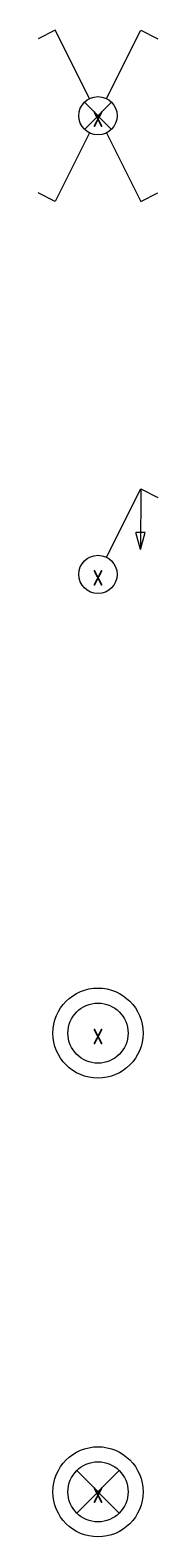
# Model space of a CAD drawing. Header units: metres. Extents: x -162 to 83385, y -62392 to -1971.
# Drawn here: x 3122 to 3388, y -5341 to -1998 of the extents above; entities that cross this region are included whole.
import ezdxf
from ezdxf.enums import TextEntityAlignment as Align

# ---------------------------------------------------------------- set-up
doc = ezdxf.new("R2010")
doc.units = ezdxf.units.M
doc.header["$LTSCALE"] = 0.5
for name, color, linetype, lineweight in [('ELIN_Attribut_01_Produkt_ID', 7, 'Continuous', 0), ('ELIN_Attribut_02_Stromkreis', 7, 'Continuous', 0), ('ELIN_Attribut_03_Verteilerbereich', 7, 'Continuous', 0), ('ELIN_Attribut_04_Montagehoehe', 7, 'Continuous', 0), ('ELIN_Attribut_05_Montageart', 7, 'Continuous', 0), ('ELIN_Attribut_06_Tuernummer', 7, 'Continuous', 0), ('ELIN_Attribut_07_Bemerkung', 7, 'Continuous', 0), ('ELIN_Attribut_08_Adresse', 7, 'Continuous', 0), ('ELIN_Attribut_10_AKZ1', 7, 'Continuous', 0), ('ELIN_Attribut_11_AKZ2', 7, 'Continuous', 0), ('ELIN_Attribut_12_Sonstiges1', 7, 'Continuous', 0), ('ELIN_Attribut_13_Sonstiges2', 7, 'Continuous', 0), ('ELIN_Attribut_14_Bauteil', 7, 'Continuous', 0), ('ELIN_Attribut_15_Ebene', 7, 'Continuous', 0), ('ELIN_Attribut_16_Raumnummer', 7, 'Continuous', 0), ('ELIN_Attribut_17_Raumname', 7, 'Continuous', 0), ('ELIN_Attribut_18_Montageabschnitt', 7, 'Continuous', 0), ('ELIN_Attribut_Basispunkt', 2, 'Continuous', 0), ('ELIN_Attribute_GEMOS', 11, 'Continuous', 0), ('ELIN_STS_WA_Schaltgeraete', 7, 'Continuous', 0)]:
    doc.layers.add(name, color=color, linetype=linetype, lineweight=lineweight)
doc.layers.get('0').off()
doc.styles.add('ELIN_Attribute', font='isocp.shx', dxfattribs={"width": 0.8})

# ---------------------------------------------------------------- blocks, each defined once
blk = doc.blocks.new('ELIN_STS_KREUZSCHALTER_KTRL_LI')
at = {"color": 0}
for p, q in [((-95, 190.1), (-133, 171.1)), ((-19, 38), (-95, 190.1)), ((19, 38), (95, 190.1)), ((95, 190.1), (133, 171.1)), ((-30.1, -30.1), (30.1, 30.1)), ((-30.1, 30.1), (30.1, -30.1)), ((-19, -38), (-95, -190.1)), ((19, -38), (95, -190.1)), ((-95, -190.1), (-133, -171.1)), ((95, -190.1), (133, -171.1))]:
    blk.add_line(p, q, dxfattribs=at)
blk.add_circle((0, 0), 42.5, dxfattribs=at)
at = {"layer": 'ELIN_Attribut_01_Produkt_ID', "style": 'ELIN_Attribute', "width": 0.8, "flags": 8}
blk.add_attdef('01_PRODUKT_ID', (130.3, -14.6, 0), '', height=150, dxfattribs=at)
at = {"layer": 'ELIN_Attribut_02_Stromkreis', "style": 'ELIN_Attribute', "width": 0.8, "flags": 8}
blk.add_attdef('02_STROMKREIS', (130.3, 185.4, 0), '', height=150, dxfattribs=at)
at = {"layer": 'ELIN_Attribut_03_Verteilerbereich', "style": 'ELIN_Attribute', "width": 0.8, "flags": 8}
blk.add_attdef('03_VERTEILERBEREICH', (-285.6, -404.4, 0), '', height=125, dxfattribs=at)
at = {"layer": 'ELIN_Attribut_04_Montagehoehe', "style": 'ELIN_Attribute', "width": 0.8, "flags": 8}
blk.add_attdef('04_MONTAGEHOEHE', text='', height=125, dxfattribs=at).set_placement((-143, -14.6, 0), align=Align.RIGHT)
at = {"layer": 'ELIN_Attribut_05_Montageart', "style": 'ELIN_Attribute', "width": 0.8, "flags": 8}
blk.add_attdef('05_MONTAGEART', (130.3, -204.4, 0), '', height=125, dxfattribs=at)
at = {"layer": 'ELIN_Attribut_06_Tuernummer', "style": 'ELIN_Attribute', "width": 0.8, "flags": 8}
blk.add_attdef('06_TUERNUMMER', text='', height=125, dxfattribs=at).set_placement((-143, -214.6, 0), align=Align.RIGHT)
at = {"layer": 'ELIN_Attribut_07_Bemerkung', "style": 'ELIN_Attribute', "width": 0.8, "flags": 8}
blk.add_attdef('07_BEMERKUNG', (-285.6, -604.4, 0), '', height=125, dxfattribs=at)
at = {"layer": 'ELIN_Attribut_08_Adresse', "style": 'ELIN_Attribute', "width": 0.8, "flags": 8}
blk.add_attdef('08_ADRESSE', (-285.6, -804.4, 0), '', height=125, dxfattribs=at)
at = {"layer": 'ELIN_Attribut_10_AKZ1', "style": 'ELIN_Attribute', "width": 0.8, "flags": 8}
blk.add_attdef('10_AKZ1', (-285.6, -1204.4, 0), '', height=125, dxfattribs=at)
at = {"layer": 'ELIN_Attribut_11_AKZ2', "style": 'ELIN_Attribute', "width": 0.8, "flags": 8}
blk.add_attdef('11_AKZ2', (-285.6, -1404.4, 0), '', height=125, dxfattribs=at)
at = {"layer": 'ELIN_Attribut_12_Sonstiges1', "style": 'ELIN_Attribute', "width": 0.8, "flags": 8}
blk.add_attdef('12_SONSTIGES1', (-285.6, -1604.4, 0), '', height=125, dxfattribs=at)
at = {"layer": 'ELIN_Attribut_13_Sonstiges2', "style": 'ELIN_Attribute', "width": 0.8, "flags": 8}
blk.add_attdef('13_SONSTIGES2', (-285.6, -1804.4, 0), '', height=125, dxfattribs=at)
at = {"layer": 'ELIN_Attribut_14_Bauteil', "style": 'ELIN_Attribute', "width": 0.8, "flags": 8}
blk.add_attdef('14_BAUTEIL', (-285.6, -2004.4, 0), '', height=125, dxfattribs=at)
at = {"layer": 'ELIN_Attribut_15_Ebene', "style": 'ELIN_Attribute', "width": 0.8, "flags": 8}
blk.add_attdef('15_EBENE', (-285.6, -2204.4, 0), '', height=125, dxfattribs=at)
at = {"layer": 'ELIN_Attribut_16_Raumnummer', "style": 'ELIN_Attribute', "width": 0.8, "flags": 8}
blk.add_attdef('16_RAUMNUMMER', (-285.6, -2404.4, 0), '', height=125, dxfattribs=at)
at = {"layer": 'ELIN_Attribut_17_Raumname', "style": 'ELIN_Attribute', "width": 0.8, "flags": 8}
blk.add_attdef('17_RAUMNAME', (-285.6, -2604.4, 0), '', height=125, dxfattribs=at)
at = {"layer": 'ELIN_Attribut_18_Montageabschnitt', "style": 'ELIN_Attribute', "width": 0.8, "flags": 8}
blk.add_attdef('18_MONTAGEABSCHNITT', (-285.6, -2804.4, 0), '', height=125, dxfattribs=at)
at = {"layer": 'ELIN_Attribut_Basispunkt', "style": 'ELIN_Attribute', "width": 0.8, "flags": 8}
blk.add_attdef('Basispunkt', text='', height=50, dxfattribs=at).set_placement((0, 0), align=Align.MIDDLE)
at = {"layer": 'ELIN_Attribute_GEMOS', "style": 'ELIN_Attribute', "width": 0.6}
for tag, p in [('G01_PRO02ID', (1620.5, 183.6)), ('G02_BEZEICHNUNG', (1620.5, -14.6, 0)), ('G03_DESCRIPTION', (1620.5, -204.4, 0)), ('G04_GEMOS-SYMBOL', (1623.8, -404.4, 0)), ('G05_GEMOS-TYP', (1623.8, -604.4, 0)), ('G06_ORTSKENNUNG', (1620.5, -804.4, 0)), ('G08_FREI1', (1620.5, -1004.4, 0)), ('G08_FREI2', (1620.5, -1204.4, 0))]:
    blk.add_attdef(tag, p, '', height=125, dxfattribs=at)
blk = doc.blocks.new('ELIN_STS_ZUGSCHALTER')
at = {"color": 0}
for p, q in [((19, 38), (95, 190.1)), ((95, 190.1), (94.5, 55.1)), ((95, 190.1), (133, 171.1)), ((94.5, 55.1), (84.2, 93.1)), ((104.4, 93.1), (84.6, 93.1)), ((94.5, 55.1), (104.4, 93))]:
    blk.add_line(p, q, dxfattribs=at)
blk.add_circle((0, 0), 42.5, dxfattribs=at)
at = {"layer": 'ELIN_Attribut_01_Produkt_ID', "style": 'ELIN_Attribute', "width": 0.8, "flags": 8}
blk.add_attdef('01_PRODUKT_ID', (168.4, -14.6, 0), '', height=150, dxfattribs=at)
at = {"layer": 'ELIN_Attribut_02_Stromkreis', "style": 'ELIN_Attribute', "width": 0.8, "flags": 8}
blk.add_attdef('02_STROMKREIS', (168.4, 185.4, 0), '', height=150, dxfattribs=at)
at = {"layer": 'ELIN_Attribut_03_Verteilerbereich', "style": 'ELIN_Attribute', "width": 0.8, "flags": 8}
blk.add_attdef('03_VERTEILERBEREICH', (-247.5, -404.4, 0), '', height=125, dxfattribs=at)
at = {"layer": 'ELIN_Attribut_04_Montagehoehe', "style": 'ELIN_Attribute', "width": 0.8, "flags": 8}
blk.add_attdef('04_MONTAGEHOEHE', text='', height=125, dxfattribs=at).set_placement((-104.9, -14.6, 0), align=Align.RIGHT)
at = {"layer": 'ELIN_Attribut_05_Montageart', "style": 'ELIN_Attribute', "width": 0.8, "flags": 8}
blk.add_attdef('05_MONTAGEART', (168.4, -204.4, 0), '', height=125, dxfattribs=at)
at = {"layer": 'ELIN_Attribut_06_Tuernummer', "style": 'ELIN_Attribute', "width": 0.8, "flags": 8}
blk.add_attdef('06_TUERNUMMER', text='', height=125, dxfattribs=at).set_placement((-104.9, -214.6, 0), align=Align.RIGHT)
at = {"layer": 'ELIN_Attribut_07_Bemerkung', "style": 'ELIN_Attribute', "width": 0.8, "flags": 8}
blk.add_attdef('07_BEMERKUNG', (-247.5, -604.4, 0), '', height=125, dxfattribs=at)
at = {"layer": 'ELIN_Attribut_08_Adresse', "style": 'ELIN_Attribute', "width": 0.8, "flags": 8}
blk.add_attdef('08_ADRESSE', (-247.5, -804.4, 0), '', height=125, dxfattribs=at)
at = {"layer": 'ELIN_Attribut_10_AKZ1', "style": 'ELIN_Attribute', "width": 0.8, "flags": 8}
blk.add_attdef('10_AKZ1', (-247.5, -1204.4, 0), '', height=125, dxfattribs=at)
at = {"layer": 'ELIN_Attribut_11_AKZ2', "style": 'ELIN_Attribute', "width": 0.8, "flags": 8}
blk.add_attdef('11_AKZ2', (-247.5, -1404.4, 0), '', height=125, dxfattribs=at)
at = {"layer": 'ELIN_Attribut_12_Sonstiges1', "style": 'ELIN_Attribute', "width": 0.8, "flags": 8}
blk.add_attdef('12_SONSTIGES1', (-247.5, -1604.4, 0), '', height=125, dxfattribs=at)
at = {"layer": 'ELIN_Attribut_13_Sonstiges2', "style": 'ELIN_Attribute', "width": 0.8, "flags": 8}
blk.add_attdef('13_SONSTIGES2', (-247.5, -1804.4, 0), '', height=125, dxfattribs=at)
at = {"layer": 'ELIN_Attribut_14_Bauteil', "style": 'ELIN_Attribute', "width": 0.8, "flags": 8}
blk.add_attdef('14_BAUTEIL', (-247.5, -2004.4, 0), '', height=125, dxfattribs=at)
at = {"layer": 'ELIN_Attribut_15_Ebene', "style": 'ELIN_Attribute', "width": 0.8, "flags": 8}
blk.add_attdef('15_EBENE', (-247.5, -2204.4, 0), '', height=125, dxfattribs=at)
at = {"layer": 'ELIN_Attribut_16_Raumnummer', "style": 'ELIN_Attribute', "width": 0.8, "flags": 8}
blk.add_attdef('16_RAUMNUMMER', (-247.5, -2404.4, 0), '', height=125, dxfattribs=at)
at = {"layer": 'ELIN_Attribut_17_Raumname', "style": 'ELIN_Attribute', "width": 0.8, "flags": 8}
blk.add_attdef('17_RAUMNAME', (-247.5, -2604.4, 0), '', height=125, dxfattribs=at)
at = {"layer": 'ELIN_Attribut_18_Montageabschnitt', "style": 'ELIN_Attribute', "width": 0.8, "flags": 8}
blk.add_attdef('18_MONTAGEABSCHNITT', (-247.5, -2804.4, 0), '', height=125, dxfattribs=at)
at = {"layer": 'ELIN_Attribut_Basispunkt', "style": 'ELIN_Attribute', "width": 0.8, "flags": 8}
blk.add_attdef('Basispunkt', text='', height=50, dxfattribs=at).set_placement((0, 0), align=Align.MIDDLE)
at = {"layer": 'ELIN_Attribute_GEMOS', "style": 'ELIN_Attribute', "width": 0.6}
for tag, p in [('G01_PRO02ID', (1620.5, 183.6)), ('G02_BEZEICHNUNG', (1620.5, -14.6, 0)), ('G03_DESCRIPTION', (1620.5, -204.4, 0)), ('G04_GEMOS-SYMBOL', (1623.8, -404.4, 0)), ('G05_GEMOS-TYP', (1623.8, -604.4, 0)), ('G06_ORTSKENNUNG', (1620.5, -804.4, 0)), ('G08_FREI1', (1620.5, -1004.4, 0)), ('G08_FREI2', (1620.5, -1204.4, 0))]:
    blk.add_attdef(tag, p, '', height=125, dxfattribs=at)
blk = doc.blocks.new('ELIN_STS_TASTER')
at = {"color": 0}
for radius in [100, 66.7]:
    blk.add_circle((0, 0), radius, dxfattribs=at)
at = {"layer": 'ELIN_Attribut_01_Produkt_ID', "style": 'ELIN_Attribute', "width": 0.8, "flags": 8}
blk.add_attdef('01_PRODUKT_ID', (143.9, -14.6, 0), '', height=150, dxfattribs=at)
at = {"layer": 'ELIN_Attribut_02_Stromkreis', "style": 'ELIN_Attribute', "width": 0.8, "flags": 8}
blk.add_attdef('02_STROMKREIS', (143.9, 185.4, 0), '', height=150, dxfattribs=at)
at = {"layer": 'ELIN_Attribut_03_Verteilerbereich', "style": 'ELIN_Attribute', "width": 0.8, "flags": 8}
blk.add_attdef('03_VERTEILERBEREICH', (-272, -404.4, 0), '', height=125, dxfattribs=at)
at = {"layer": 'ELIN_Attribut_04_Montagehoehe', "style": 'ELIN_Attribute', "width": 0.8, "flags": 8}
blk.add_attdef('04_MONTAGEHOEHE', text='', height=125, dxfattribs=at).set_placement((-129.4, -14.6, 0), align=Align.RIGHT)
at = {"layer": 'ELIN_Attribut_05_Montageart', "style": 'ELIN_Attribute', "width": 0.8, "flags": 8}
blk.add_attdef('05_MONTAGEART', (143.9, -204.4, 0), '', height=125, dxfattribs=at)
at = {"layer": 'ELIN_Attribut_06_Tuernummer', "style": 'ELIN_Attribute', "width": 0.8, "flags": 8}
blk.add_attdef('06_TUERNUMMER', text='', height=125, dxfattribs=at).set_placement((-129.4, -214.6, 0), align=Align.RIGHT)
at = {"layer": 'ELIN_Attribut_07_Bemerkung', "style": 'ELIN_Attribute', "width": 0.8, "flags": 8}
blk.add_attdef('07_BEMERKUNG', (-272, -604.4, 0), '', height=125, dxfattribs=at)
at = {"layer": 'ELIN_Attribut_08_Adresse', "style": 'ELIN_Attribute', "width": 0.8, "flags": 8}
blk.add_attdef('08_ADRESSE', (-272, -804.4, 0), '', height=125, dxfattribs=at)
at = {"layer": 'ELIN_Attribut_10_AKZ1', "style": 'ELIN_Attribute', "width": 0.8, "flags": 8}
blk.add_attdef('10_AKZ1', (-272, -1204.4, 0), '', height=125, dxfattribs=at)
at = {"layer": 'ELIN_Attribut_11_AKZ2', "style": 'ELIN_Attribute', "width": 0.8, "flags": 8}
blk.add_attdef('11_AKZ2', (-272, -1404.4, 0), '', height=125, dxfattribs=at)
at = {"layer": 'ELIN_Attribut_12_Sonstiges1', "style": 'ELIN_Attribute', "width": 0.8, "flags": 8}
blk.add_attdef('12_SONSTIGES1', (-272, -1604.4, 0), '', height=125, dxfattribs=at)
at = {"layer": 'ELIN_Attribut_13_Sonstiges2', "style": 'ELIN_Attribute', "width": 0.8, "flags": 8}
blk.add_attdef('13_SONSTIGES2', (-272, -1804.4, 0), '', height=125, dxfattribs=at)
at = {"layer": 'ELIN_Attribut_14_Bauteil', "style": 'ELIN_Attribute', "width": 0.8, "flags": 8}
blk.add_attdef('14_BAUTEIL', (-272, -2004.4, 0), '', height=125, dxfattribs=at)
at = {"layer": 'ELIN_Attribut_15_Ebene', "style": 'ELIN_Attribute', "width": 0.8, "flags": 8}
blk.add_attdef('15_EBENE', (-272, -2204.4, 0), '', height=125, dxfattribs=at)
at = {"layer": 'ELIN_Attribut_16_Raumnummer', "style": 'ELIN_Attribute', "width": 0.8, "flags": 8}
blk.add_attdef('16_RAUMNUMMER', (-272, -2404.4, 0), '', height=125, dxfattribs=at)
at = {"layer": 'ELIN_Attribut_17_Raumname', "style": 'ELIN_Attribute', "width": 0.8, "flags": 8}
blk.add_attdef('17_RAUMNAME', (-272, -2604.4, 0), '', height=125, dxfattribs=at)
at = {"layer": 'ELIN_Attribut_18_Montageabschnitt', "style": 'ELIN_Attribute', "width": 0.8, "flags": 8}
blk.add_attdef('18_MONTAGEABSCHNITT', (-272, -2804.4, 0), '', height=125, dxfattribs=at)
at = {"layer": 'ELIN_Attribut_Basispunkt', "style": 'ELIN_Attribute', "width": 0.8, "flags": 8}
blk.add_attdef('Basispunkt', text='', height=50, dxfattribs=at).set_placement((0, 0), align=Align.MIDDLE)
at = {"layer": 'ELIN_Attribute_GEMOS', "style": 'ELIN_Attribute', "width": 0.6}
for tag, p in [('G01_PRO02ID', (1620.5, 183.6)), ('G02_BEZEICHNUNG', (1620.5, -14.6, 0)), ('G03_DESCRIPTION', (1620.5, -204.4, 0)), ('G04_GEMOS-SYMBOL', (1623.8, -404.4, 0)), ('G05_GEMOS-TYP', (1623.8, -604.4, 0)), ('G06_ORTSKENNUNG', (1620.5, -804.4, 0)), ('G08_FREI1', (1620.5, -1004.4, 0)), ('G08_FREI2', (1620.5, -1204.4, 0))]:
    blk.add_attdef(tag, p, '', height=125, dxfattribs=at)
blk = doc.blocks.new('ELIN_STS_TASTER_KTRL_LI')
at = {"color": 0}
for p, q in [((-47.1, -47.1), (47.1, 47.1)), ((47.1, -47.1), (-47.1, 47.1))]:
    blk.add_line(p, q, dxfattribs=at)
for radius in [100, 66.7]:
    blk.add_circle((0, 0), radius, dxfattribs=at)
at = {"layer": 'ELIN_Attribut_01_Produkt_ID', "style": 'ELIN_Attribute', "width": 0.8, "flags": 8}
blk.add_attdef('01_PRODUKT_ID', (124.8, -14.6, 0), '', height=150, dxfattribs=at)
at = {"layer": 'ELIN_Attribut_02_Stromkreis', "style": 'ELIN_Attribute', "width": 0.8, "flags": 8}
blk.add_attdef('02_STROMKREIS', (124.8, 185.4, 0), '', height=150, dxfattribs=at)
at = {"layer": 'ELIN_Attribut_03_Verteilerbereich', "style": 'ELIN_Attribute', "width": 0.8, "flags": 8}
blk.add_attdef('03_VERTEILERBEREICH', (-291.1, -404.4, 0), '', height=125, dxfattribs=at)
at = {"layer": 'ELIN_Attribut_04_Montagehoehe', "style": 'ELIN_Attribute', "width": 0.8, "flags": 8}
blk.add_attdef('04_MONTAGEHOEHE', text='', height=125, dxfattribs=at).set_placement((-148.5, -14.6, 0), align=Align.RIGHT)
at = {"layer": 'ELIN_Attribut_05_Montageart', "style": 'ELIN_Attribute', "width": 0.8, "flags": 8}
blk.add_attdef('05_MONTAGEART', (124.8, -204.4, 0), '', height=125, dxfattribs=at)
at = {"layer": 'ELIN_Attribut_06_Tuernummer', "style": 'ELIN_Attribute', "width": 0.8, "flags": 8}
blk.add_attdef('06_TUERNUMMER', text='', height=125, dxfattribs=at).set_placement((-148.5, -214.6, 0), align=Align.RIGHT)
at = {"layer": 'ELIN_Attribut_07_Bemerkung', "style": 'ELIN_Attribute', "width": 0.8, "flags": 8}
blk.add_attdef('07_BEMERKUNG', (-291.1, -604.4, 0), '', height=125, dxfattribs=at)
at = {"layer": 'ELIN_Attribut_08_Adresse', "style": 'ELIN_Attribute', "width": 0.8, "flags": 8}
blk.add_attdef('08_ADRESSE', (-291.1, -804.4, 0), '', height=125, dxfattribs=at)
at = {"layer": 'ELIN_Attribut_10_AKZ1', "style": 'ELIN_Attribute', "width": 0.8, "flags": 8}
blk.add_attdef('10_AKZ1', (-291.1, -1204.4, 0), '', height=125, dxfattribs=at)
at = {"layer": 'ELIN_Attribut_11_AKZ2', "style": 'ELIN_Attribute', "width": 0.8, "flags": 8}
blk.add_attdef('11_AKZ2', (-291.1, -1404.4, 0), '', height=125, dxfattribs=at)
at = {"layer": 'ELIN_Attribut_12_Sonstiges1', "style": 'ELIN_Attribute', "width": 0.8, "flags": 8}
blk.add_attdef('12_SONSTIGES1', (-291.1, -1604.4, 0), '', height=125, dxfattribs=at)
at = {"layer": 'ELIN_Attribut_13_Sonstiges2', "style": 'ELIN_Attribute', "width": 0.8, "flags": 8}
blk.add_attdef('13_SONSTIGES2', (-291.1, -1804.4, 0), '', height=125, dxfattribs=at)
at = {"layer": 'ELIN_Attribut_14_Bauteil', "style": 'ELIN_Attribute', "width": 0.8, "flags": 8}
blk.add_attdef('14_BAUTEIL', (-291.1, -2004.4, 0), '', height=125, dxfattribs=at)
at = {"layer": 'ELIN_Attribut_15_Ebene', "style": 'ELIN_Attribute', "width": 0.8, "flags": 8}
blk.add_attdef('15_EBENE', (-291.1, -2204.4, 0), '', height=125, dxfattribs=at)
at = {"layer": 'ELIN_Attribut_16_Raumnummer', "style": 'ELIN_Attribute', "width": 0.8, "flags": 8}
blk.add_attdef('16_RAUMNUMMER', (-291.1, -2404.4, 0), '', height=125, dxfattribs=at)
at = {"layer": 'ELIN_Attribut_17_Raumname', "style": 'ELIN_Attribute', "width": 0.8, "flags": 8}
blk.add_attdef('17_RAUMNAME', (-291.1, -2604.4, 0), '', height=125, dxfattribs=at)
at = {"layer": 'ELIN_Attribut_18_Montageabschnitt', "style": 'ELIN_Attribute', "width": 0.8, "flags": 8}
blk.add_attdef('18_MONTAGEABSCHNITT', (-291.1, -2804.4, 0), '', height=125, dxfattribs=at)
at = {"layer": 'ELIN_Attribut_Basispunkt', "style": 'ELIN_Attribute', "width": 0.8, "flags": 8}
blk.add_attdef('Basispunkt', text='', height=50, dxfattribs=at).set_placement((0, 0), align=Align.MIDDLE)
at = {"layer": 'ELIN_Attribute_GEMOS', "style": 'ELIN_Attribute', "width": 0.6}
for tag, p in [('G01_PRO02ID', (1620.5, 183.6)), ('G02_BEZEICHNUNG', (1620.5, -14.6, 0)), ('G03_DESCRIPTION', (1620.5, -204.4, 0)), ('G04_GEMOS-SYMBOL', (1623.8, -404.4, 0)), ('G05_GEMOS-TYP', (1623.8, -604.4, 0)), ('G06_ORTSKENNUNG', (1620.5, -804.4, 0)), ('G08_FREI1', (1620.5, -1004.4, 0)), ('G08_FREI2', (1620.5, -1204.4, 0))]:
    blk.add_attdef(tag, p, '', height=125, dxfattribs=at)

msp = doc.modelspace()

# ---------------------------------------------------------------- block references
at = {"layer": 'ELIN_STS_WA_Schaltgeraete', "lineweight": 0}
ref = msp.add_blockref('ELIN_STS_KREUZSCHALTER_KTRL_LI', (3255.4, -2187.8), dxfattribs=at)
ref.add_attrib('Basispunkt', 'x', dxfattribs={"layer": 'ELIN_Attribut_Basispunkt', "height": 50, "style": 'ELIN_Attribute', "width": 0.8}).set_placement((3255.4, -2187.8), align=Align.MIDDLE)
ref = msp.add_blockref('ELIN_STS_ZUGSCHALTER', (3255.4, -3205.7), dxfattribs=at)
ref.add_attrib('Basispunkt', 'x', dxfattribs={"layer": 'ELIN_Attribut_Basispunkt', "height": 50, "style": 'ELIN_Attribute', "width": 0.8}).set_placement((3255.4, -3205.7), align=Align.MIDDLE)
ref = msp.add_blockref('ELIN_STS_TASTER', (3255.4, -4223.6), dxfattribs=at)
ref.add_attrib('Basispunkt', 'x', dxfattribs={"layer": 'ELIN_Attribut_Basispunkt', "height": 50, "style": 'ELIN_Attribute', "width": 0.8}).set_placement((3255.4, -4223.6), align=Align.MIDDLE)
ref = msp.add_blockref('ELIN_STS_TASTER_KTRL_LI', (3255.4, -5241.5), dxfattribs=at)
ref.add_attrib('Basispunkt', 'x', dxfattribs={"layer": 'ELIN_Attribut_Basispunkt', "height": 50, "style": 'ELIN_Attribute', "width": 0.8}).set_placement((3255.4, -5241.5), align=Align.MIDDLE)

doc.saveas('drawing.dxf')
